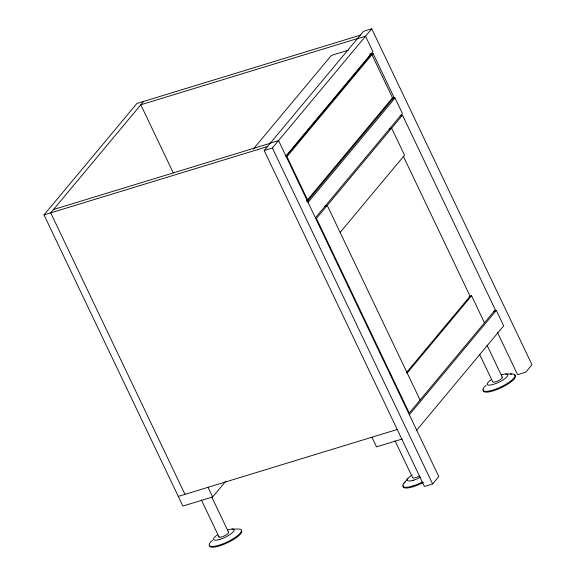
<?xml version="1.0" encoding="UTF-8"?>
<svg xmlns="http://www.w3.org/2000/svg" width="576" height="576" viewBox="0 0 576 576"><rect width="100%" height="100%" fill="white"/><g stroke="black" fill="none" stroke-linecap="round" stroke-linejoin="round"><path stroke-width="0.86" d="M404.028 483.12L407.902 478.368M225.864 481.126L212.674 496.944L182.887 506.052L44.014 214.898L136.886 103.486L360.31 35.201M143.59 101.441L50.717 212.854L184.982 494.345M253.303 149.076L331.416 55.375L348.437 50.17M270.374 143.093L278.568 140.587L438.804 476.525L432.612 483.955L424.418 486.461L264.182 150.516L363.557 31.306L371.75 28.8L531.986 364.745L525.794 372.168L517.601 374.674L497.477 332.474M264.182 150.516L272.376 148.01L371.75 28.8M285.934 156.031L372.924 51.674L365.558 36.23L357.365 38.729M286.034 156.398L371.52 53.842L392.522 97.862L307.03 200.419M307.951 200.65L393.998 97.38L373.01 53.388L369.72 54.36L373.003 53.402L286.949 156.636L307.951 200.65L306.324 201.139M308.038 202.37L395.028 98.014L402.394 113.458L315.403 217.814M402.48 115.171L316.418 218.412L409.248 413.028L495.31 309.787L402.48 115.171L400.025 115.92M340.15 232.445L404.539 155.196L391.644 128.167L389.189 128.923M406.274 372.766L470.088 296.208L403.438 156.463M407.189 373.003L471.578 295.754L484.474 322.783M409.334 414.749L496.325 310.385L503.69 325.836L416.7 430.193M502.222 374.558L501.487 374.818A11.347 2.974 -25.5 0 1 506.225 377.525A11.347 2.974 -25.5 0 1 490.543 385.027A11.347 2.974 -25.5 0 1 491.256 379.714M219.11 539.64L219.845 539.381M412.74 480.463L413.474 480.204M357.523 38.549L140.803 104.782L173.304 172.922M391.752 99.014L395.028 98.014M53.503 209.513L270.223 143.273M44.014 214.898L267.437 146.621M324.799 206.165L327.254 205.416L420.084 400.032M469.123 296.503L471.578 295.754M493.87 311.141L496.325 310.385M178.279 496.397L397.447 429.415M402.048 439.07L376.517 446.875L371.909 437.22M505.728 373.997L511.826 373.975M231.998 529.056L238.104 529.034A17.734 4.651 -25.5 0 1 236.174 536.76A17.734 4.651 -25.5 0 1 214.38 546.286A17.734 4.651 -25.5 0 1 212.508 540.223M487.03 345.197L502.337 377.302M479.7 354.542L492.718 381.83M272.376 148.01L432.612 483.955M395.014 440.798L412.625 477.72M412.733 485.993L413.086 486.742M208.073 487.296L212.674 496.944M211.774 497.052L228.614 532.361M201.384 499.975L218.995 536.897M219.103 545.177L219.456 545.918M228.319 532.102A5.321 1.397 -25.5 0 1 228.586 532.778L228.226 533.318A5.321 1.397 -25.5 0 1 222.437 536.702A5.321 1.397 -25.5 0 1 219.024 536.479M241.639 530.834A17.734 4.651 -25.5 0 1 227.736 542.65A17.734 4.651 -25.5 0 1 209.65 546.149M227.765 529.877A11.347 2.974 -25.5 0 1 232.502 532.584A11.347 2.974 -25.5 0 1 216.821 540.094A11.347 2.974 -25.5 0 1 217.534 534.773M419.177 476.122A5.321 1.397 -25.5 0 1 412.654 477.302M422.388 482.04A17.734 4.651 -25.5 0 1 405.598 487.274A17.734 4.651 -25.5 0 1 405.526 481.579M423.432 482.436A17.734 4.651 -25.5 0 1 403.286 485.633M420.746 477.101A11.347 2.974 -25.5 0 1 408.031 480.91A11.347 2.974 -25.5 0 1 412.286 474.869M502.042 377.042A5.321 1.397 -25.5 0 1 502.308 377.712L501.948 378.252A5.321 1.397 -25.5 0 1 496.159 381.636A5.321 1.397 -25.5 0 1 492.746 381.42M510.437 374.076A17.734 4.651 -25.5 0 1 510.89 380.945A17.734 4.651 -25.5 0 1 488.628 391.133A17.734 4.651 -25.5 0 1 486.23 385.157M514.282 374.954A17.734 4.651 -25.5 0 1 501.458 387.583A17.734 4.651 -25.5 0 1 483.379 389.75M394.006 97.409L392.357 97.884L393.998 97.423"/></g></svg>
